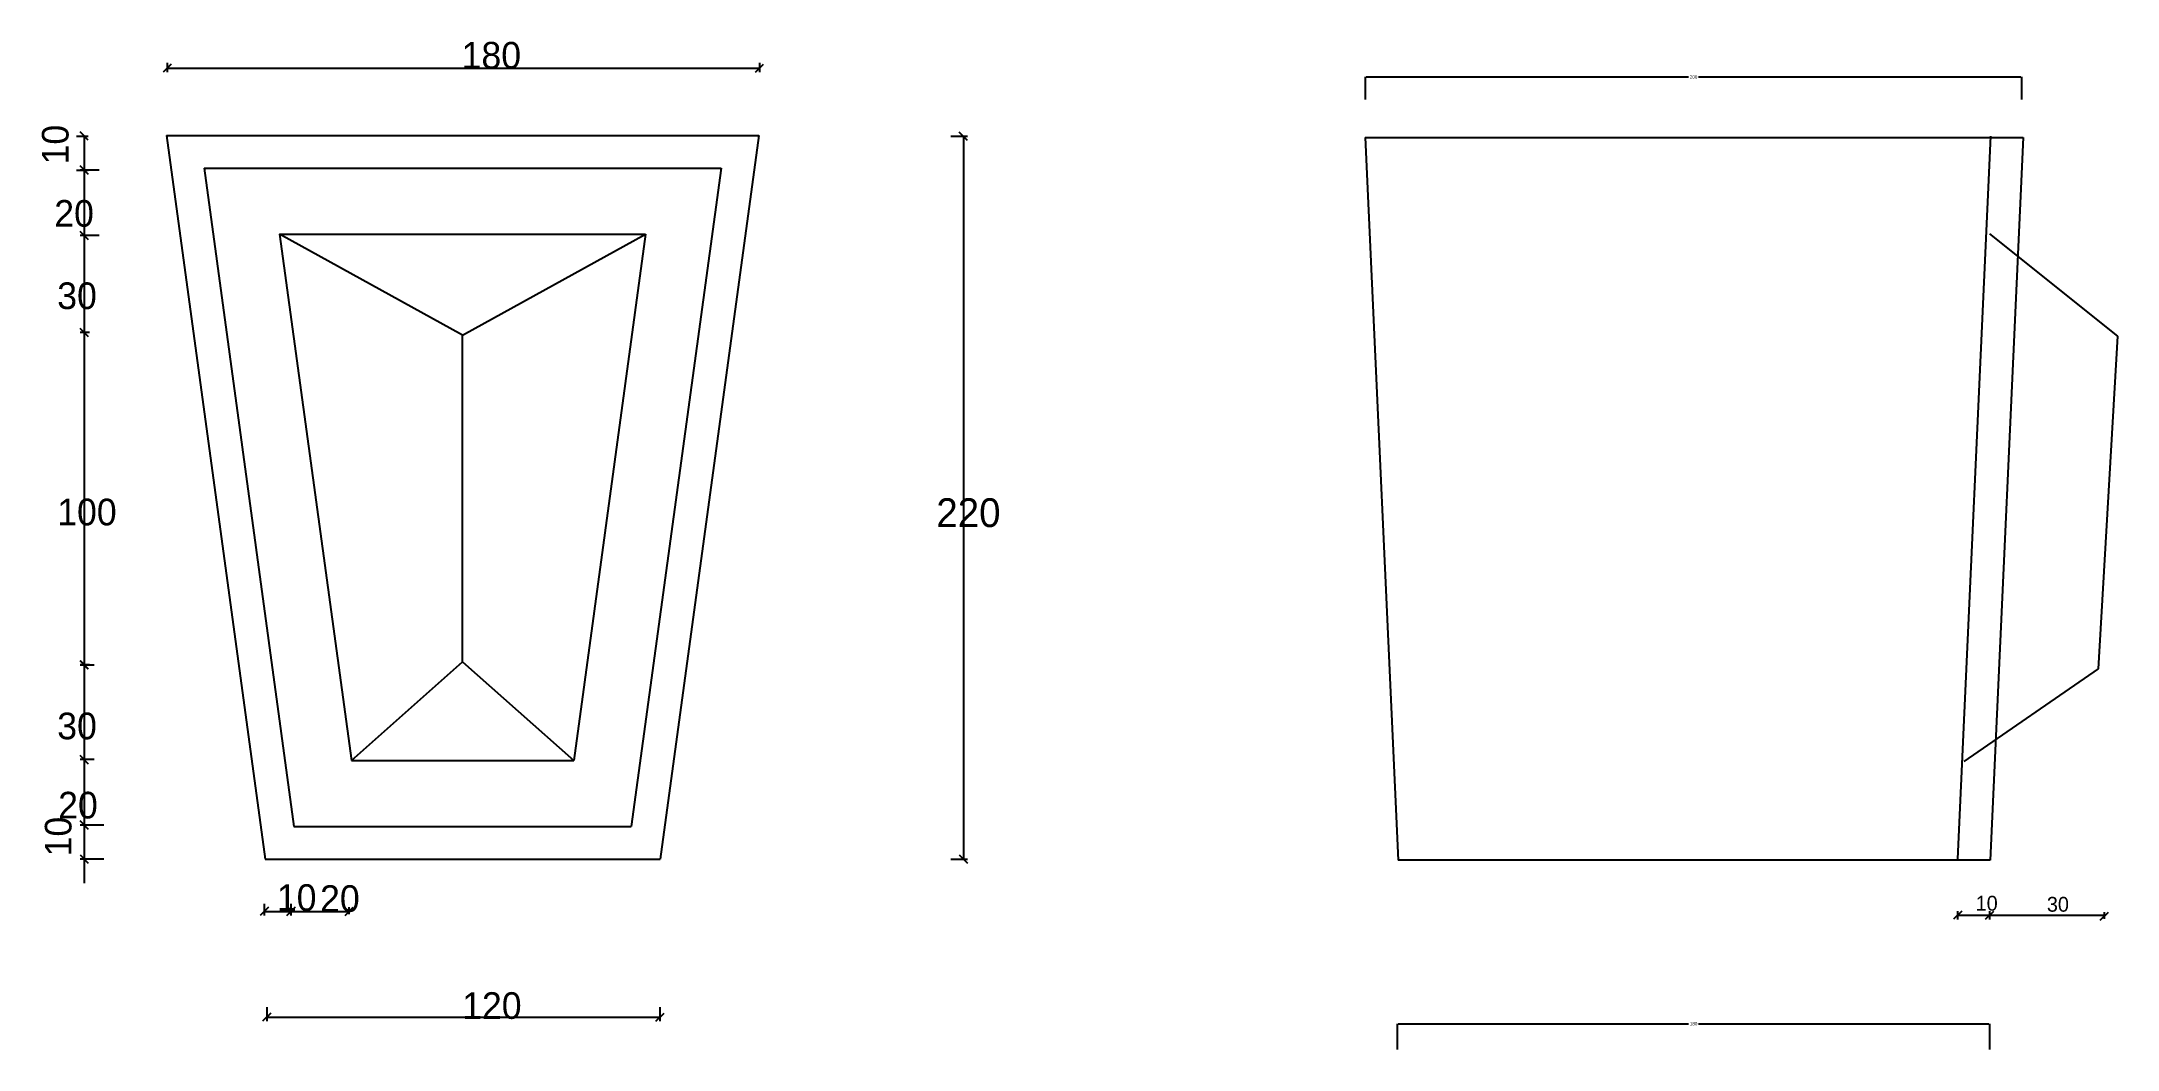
# Model space of a CAD drawing. Header units: metres. Extents: x -38 to 593, y -278 to 29.
import ezdxf

# ---------------------------------------------------------------- set-up
doc = ezdxf.new("R2010")
doc.units = ezdxf.units.M
doc.dimstyles.get("Standard").update_dxf_attribs({"dimtxt": 2.5, "dimasz": 2.5, "dimexe": 1.25, "dimexo": 0.625, "dimtad": 1, "dimcen": 2.5, "dimazin": 3, "dimtfac": 1, "dimtmove": 0, "dimatfit": 3})

# ---------------------------------------------------------------- blocks, each defined once
blk = doc.blocks.new('_OBLIQUE')
at = {"color": 0, "linetype": 'BYBLOCK'}
blk.add_line((-0.5, -0.5), (0.5, 0.5), dxfattribs=at)
blk = doc.blocks.new('*D1')
for p, q in [((364.37, 10.89), (364.37, 17.74)), ((364.62, 17.74), (462.59, 17.74)), ((465.59, 17.74), (563.56, 17.74)), ((563.81, 10.89), (563.81, 17.74))]:
    blk.add_line(p, q)
at = {"layer": 'Defpoints'}
for p in [(364.37, 17.74), (364.37, 10.89), (563.81, 10.89)]:
    blk.add_point(p, dxfattribs=at)
at = {"insert": (464.09, 17.74), "char_height": 1, "attachment_point": 5}
blk.add_mtext('200', dxfattribs=at)
blk = doc.blocks.new('*D2')
for p, q in [((374.1, -277.78), (374.1, -269.96)), ((374.35, -269.96), (462.595, -269.96)), ((465.595, -269.96), (553.84, -269.96)), ((554.09, -277.78), (554.09, -269.96))]:
    blk.add_line(p, q)
at = {"layer": 'Defpoints'}
for p in [(374.1, -269.96), (374.1, -277.78), (554.09, -277.78)]:
    blk.add_point(p, dxfattribs=at)
at = {"insert": (464.095, -269.96), "char_height": 1, "attachment_point": 5}
blk.add_mtext('180', dxfattribs=at)

msp = doc.modelspace()

# ---------------------------------------------------------------- linework, layer by layer
for p, q in [((0.22, 22), (0.22, 19.17)), ((0.22, 20.42), (180.22, 20.42)), ((180.22, 22), (180.22, 19.17)), ((-23.76, -1.47), (-26.26, 1.03)), ((0, 0), (180, 0)), ((0, 0), (30, -220)), ((180, 0), (150, -220)), ((-27.33, -0.22), (-23.76, -0.22)), ((-25.01, -0.22), (-25.01, -10.54)), ((238.38, -0.29), (243.43, -0.29)), ((242.18, -0.29), (242.18, -219.91)), ((364.27, -0.66), (564.27, -0.66)), ((364.27, -0.66), (374.27, -220.25)), ((554.28, -0.2), (544.28, -219.8)), ((564.27, -0.66), (554.27, -220.25)), ((-27.33, -10.54), (-23.76, -10.54)), ((-26.26, -9.29), (-23.76, -11.79)), ((-20.47, -10.54), (-26.26, -10.54)), ((-25.01, -10.54), (-25.01, -25.54)), ((-25.01, -10.54), (-25.01, -30.43)), ((11.46, -10), (38.73, -210)), ((11.46, -10), (168.54, -10)), ((168.54, -10), (141.27, -210)), ((-23.42, -30.43), (-26.26, -30.43)), ((-20.47, -30.43), (-26.26, -30.43)), ((-25.01, -30.43), (-25.01, -59.91)), ((34.37, -30), (56.19, -190)), ((34.37, -30), (145.63, -30)), ((90, -60.72), (34.37, -30)), ((90, -60.72), (145.63, -30)), ((145.63, -30), (123.81, -190)), ((553.99, -29.93), (592.91, -61.04)), ((-23.42, -59.91), (-26.26, -59.91)), ((-23.42, -59.91), (-26.26, -59.91)), ((-25.01, -59.91), (-25.01, -160.88)), ((90, -160), (90, -60.72)), ((592.91, -61.04), (587.07, -162.12)), ((-23.42, -160.88), (-26.26, -160.88)), ((-21.94, -160.95), (-26.26, -160.95)), ((-25.01, -160.95), (-25.01, -189.69)), ((56.19, -190), (90, -160)), ((90, -160), (123.81, -190)), ((587.07, -162.12), (546.21, -190.31)), ((-21.94, -189.69), (-26.26, -189.69)), ((-22.68, -189.69), (-26.26, -189.69)), ((-25.01, -189.69), (-25.01, -209.59)), ((56.19, -190), (123.81, -190)), ((-23.76, -210.84), (-26.26, -208.34)), ((-18.99, -209.59), (-26.26, -209.59)), ((-22.68, -209.59), (-26.26, -209.59)), ((-25.01, -209.59), (-25.01, -219.91)), ((38.73, -210), (141.27, -210)), ((-26.26, -218.66), (-23.76, -221.16)), ((-18.99, -219.91), (-26.26, -219.91)), ((-25.01, -219.91), (-25.01, -227.28)), ((30, -220), (150, -220)), ((238.38, -219.91), (243.43, -219.91)), ((554.27, -220.25), (374.27, -220.25)), ((29.72, -233.49), (29.72, -237.06)), ((29.72, -235.81), (37.84, -235.81)), ((37.84, -233.49), (37.84, -237.06)), ((37.84, -236.66), (37.84, -234.56)), ((37.84, -235.81), (42.26, -235.81)), ((37.84, -235.81), (55.54, -235.81)), ((55.54, -236.66), (55.54, -234.56)), ((544.36, -238.28), (544.36, -235.71)), ((544.36, -236.96), (554.09, -236.96)), ((554.09, -238.28), (554.09, -235.71)), ((554.09, -236.96), (588.94, -236.96)), ((588.94, -238.03), (588.94, -236.03)), ((30.47, -264.9), (30.47, -269.21)), ((149.97, -264.9), (149.97, -269.21)), ((30.47, -267.96), (149.97, -267.96))]:
    msp.add_line(p, q)

# ---------------------------------------------------------------- block references
at = {"xscale": 2.5, "yscale": 2.5, "zscale": 2.5}
for p, rotation in [((0.22, 20.42), 180), ((242.18, -0.29), 90), ((-25.01, -10.54), 90), ((-25.01, -30.43), 90), ((-25.01, -30.43), 270), ((-25.01, -59.91), 90), ((-25.01, -59.91), 270), ((-25.01, -160.88), 270), ((-25.01, -160.95), 90), ((-25.01, -189.69), 270), ((-25.01, -189.69), 90), ((-25.01, -209.59), 270), ((242.18, -219.91), 270), ((29.72, -235.81), 180), ((37.84, -235.81), 180), ((544.36, -236.96), 180), ((30.47, -267.96), 180)]:
    msp.add_blockref('_OBLIQUE', p, dxfattribs=dict(at, rotation=rotation))
for p in [(180.22, 20.42), (37.84, -235.81), (55.54, -235.81), (554.09, -236.96), (588.94, -237.28), (149.97, -267.96)]:
    msp.add_blockref('_OBLIQUE', p, dxfattribs=at)

# ---------------------------------------------------------------- texts
for p in [(-29.74, -8.84), (-28.85, -219.11)]:
    msp.add_text('10', height=8.1, rotation=90).set_placement(p)
at = {"attachment_point": 1}
for s, insert, char_height in [('\\A1;180', (89.7, 28.39), 8.1), ('\\A1;20', (-34.09, -19.66), 8.1), ('\\A1;30', (-33.19, -44.69), 8.1), ('\\A1;100', (-33.19, -110.41), 8.1), ('\\A1;220', (233.96, -110.28), 8.75), ('\\A1;30', (-33.19, -175.42), 8.1), ('\\A1;20', (-32.9, -199.48), 8.1), ('\\A1;10', (33.56, -227.57), 8.1), ('\\A1;20', (46.69, -227.87), 8.1), ('\\A1;10', (549.81, -231.09), 4.5), ('\\A1;30', (571.46, -231.41), 4.5), ('\\A1;120', (89.86, -260.38), 8.1)]:
    msp.add_mtext(s, dxfattribs=dict(at, insert=insert, char_height=char_height))

# ---------------------------------------------------------------- dimensions: what is measured, and where the dimension line sits
for base, p1, p2, text, picture, middle in [((364.37, 17.74), (364.37, 10.89), (563.81, 10.89), '200', '*D1', (464.09, 17.74)), ((374.1, -269.96), (374.1, -277.78), (554.09, -277.78), '180', '*D2', (464.095, -269.96))]:
    dim = msp.add_linear_dim(base=base, p1=p1, p2=p2, text=text, dimstyle='Standard')
    dim.commit()
    dim.dimension.update_dxf_attribs({"geometry": picture, "text_midpoint": middle})

doc.saveas('drawing.dxf')
